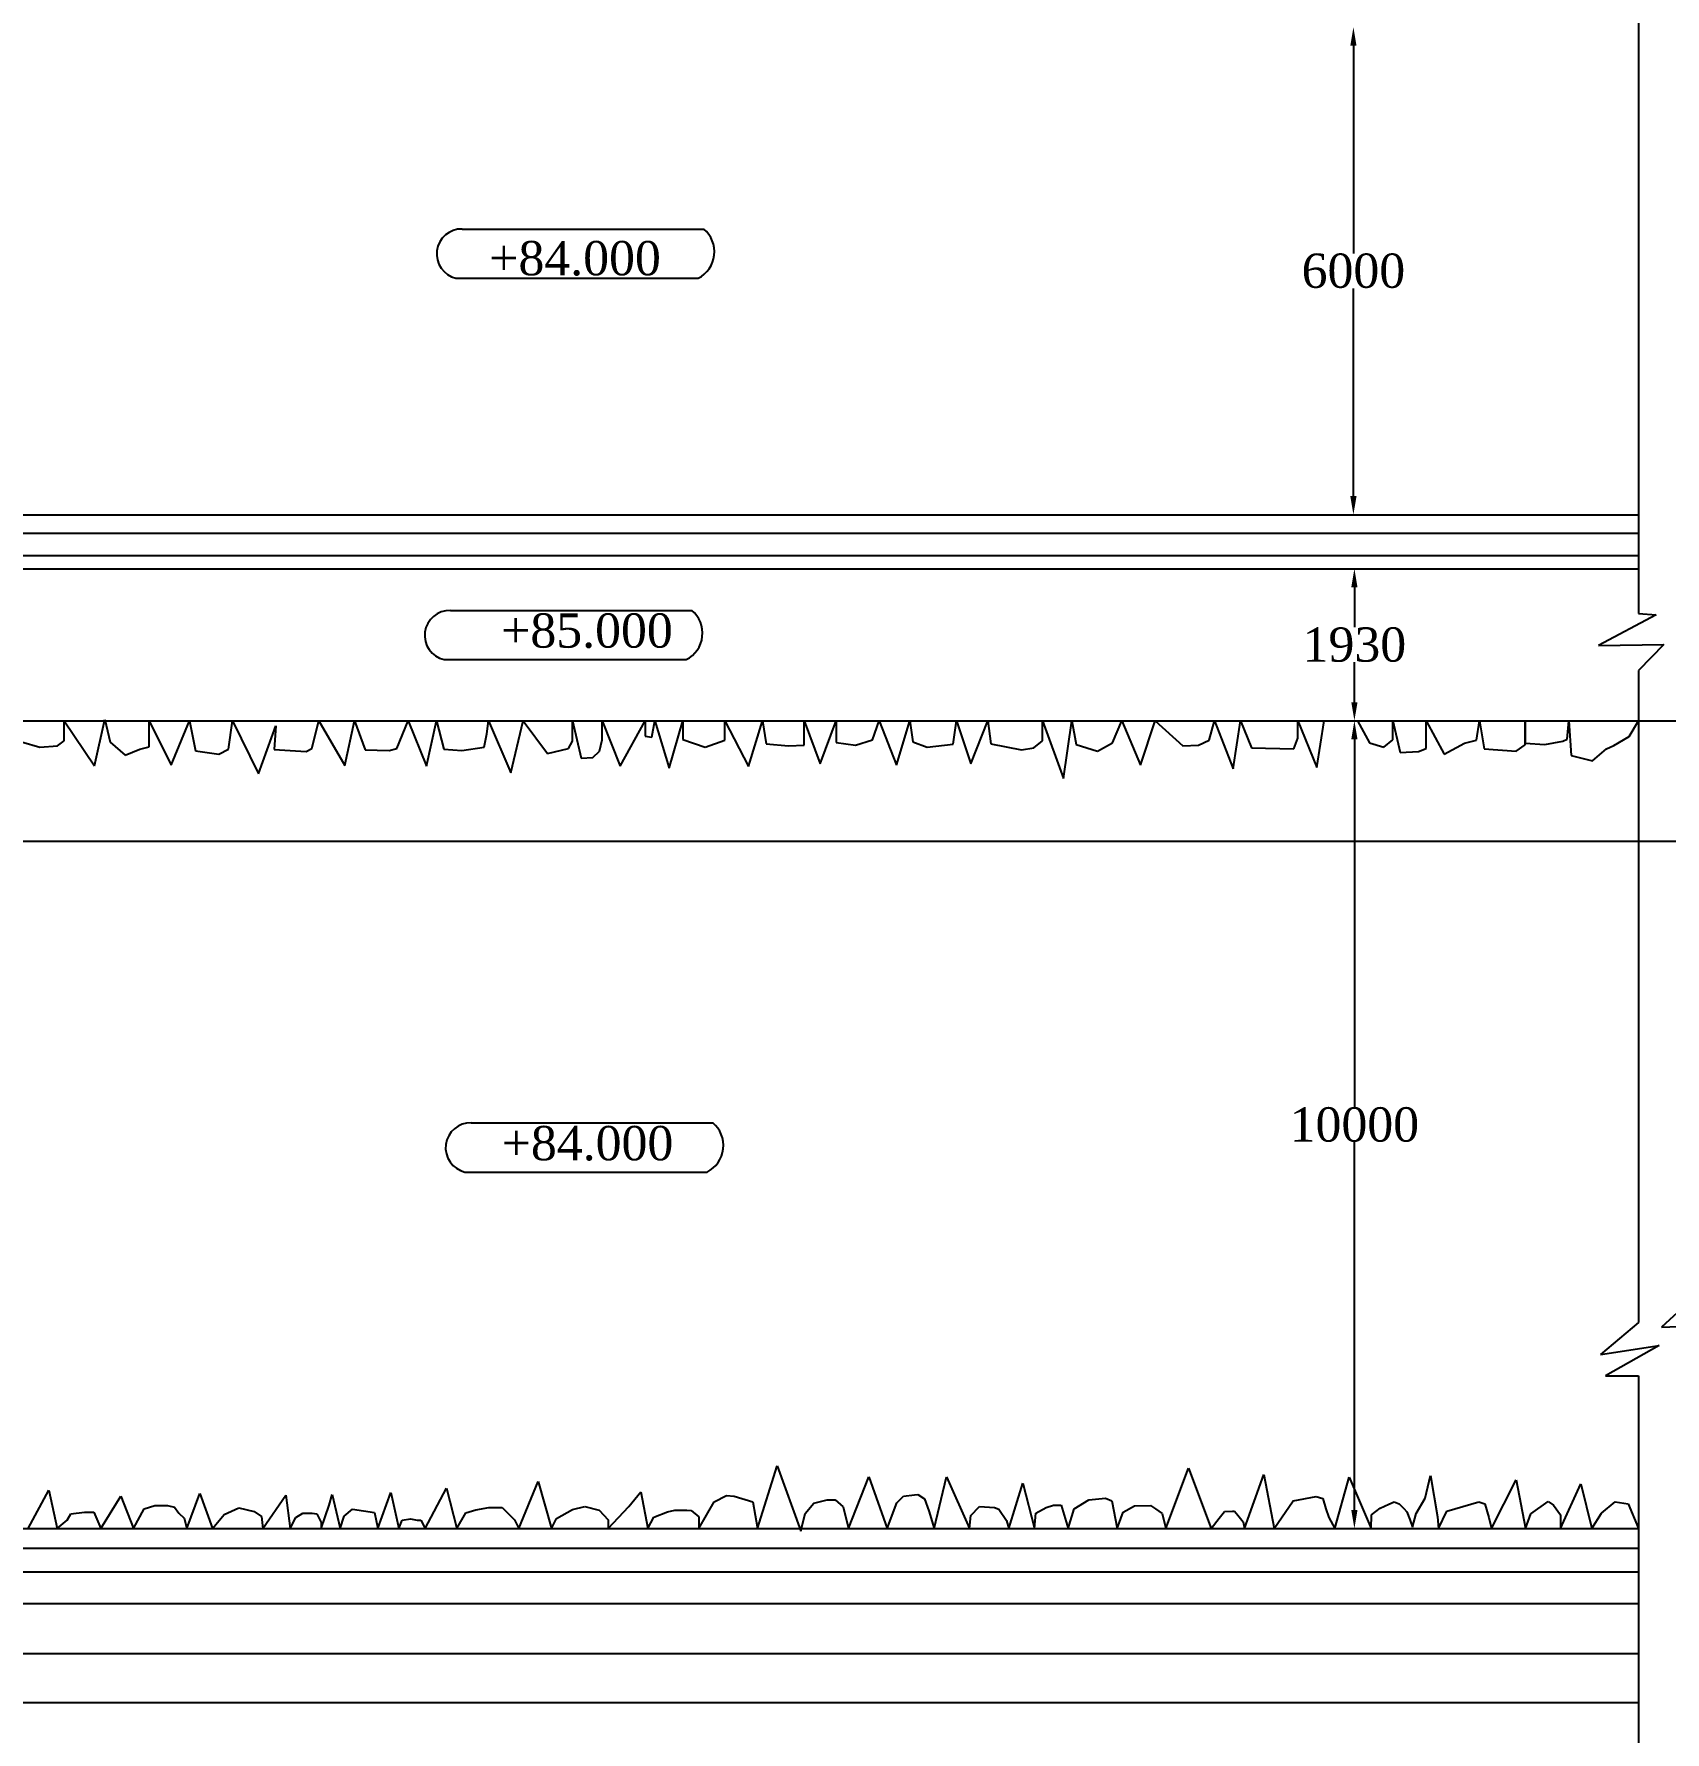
# Model space of a CAD drawing. Header units: millimetres. Extents: x 71701 to 922021, y 11212 to 550189.
# Drawn here: x 276425 to 372996, y 127752 to 228333 of the extents above; entities that cross this region are included whole.
import ezdxf

# ---------------------------------------------------------------- set-up
doc = ezdxf.new("R2010")
doc.units = ezdxf.units.MM
doc.header["$MEASUREMENT"] = 0
doc.header["$PDMODE"] = 66
doc.header["$PDSIZE"] = 170
for name, color, linetype in [('DIM', 5, 'Continuous'), ('DWG. LINE', 1, 'Continuous'), ('HATCH', 2, 'Continuous'), ('TEXT', 7, 'Continuous')]:
    doc.layers.add(name, color=color, linetype=linetype)
doc.styles.get("Standard").update_dxf_attribs({"font": 'TIMES.TTF', "height": 2030})
doc.dimstyles.get("Standard").update_dxf_attribs({"dimtxt": 2030, "dimasz": 1100, "dimexe": 0.18, "dimexo": 0.0625, "dimgap": 0.09, "dimtad": 0, "dimtih": 1, "dimtoh": 1, "dimdec": 1, "dimzin": 0, "dimdsep": 46, "dimtxsty": 'Standard', "dimcen": 0.09, "dimse1": 1, "dimse2": 1, "dimclrd": 5, "dimclre": 5, "dimclrt": 4, "dimadec": 0, "dimazin": 0, "dimtfac": 1, "dimtdec": 1, "dimtofl": 0, "dimtmove": 0, "dimatfit": 3, "dimfxl": 1, "dimtolj": 1, "dimtzin": 0, "dimarcsym": 0})

# ---------------------------------------------------------------- blocks, each defined once
blk = doc.blocks.new('*D2')
at = {"layer": 'Defpoints', "color": 0}
for p in [(266270, 180523), (566270, 180523), (566270, 180523)]:
    blk.add_point(p, dxfattribs=at)
at = {"layer": 'DIM', "color": 5, "lineweight": -2}
for p, q in [((267370, 180523), (456541, 180523)), ((565170, 180523), (465306, 180523))]:
    blk.add_line(p, q, dxfattribs=at)
at = {"layer": 'DIM', "color": 5}
for points in [[(267370, 180706), (267370, 180340), (266270, 180523)], [(565170, 180706), (565170, 180340), (566270, 180523)]]:
    blk.add_solid(points, dxfattribs=at)
at = {"layer": 'DIM', "color": 4, "insert": (460923, 180523), "char_height": 2030, "attachment_point": 5}
blk.add_mtext('\\A1;300000', dxfattribs=at)
blk = doc.blocks.new('*D14')
at = {"layer": 'Defpoints', "color": 0}
for p in [(354546, 228733), (354546, 199859), (354546, 199859)]:
    blk.add_point(p, dxfattribs=at)
at = {"layer": 'DIM', "color": 5, "lineweight": -2}
for p, q in [((354546, 227633), (354546, 215329)), ((354546, 200959), (354546, 213264))]:
    blk.add_line(p, q, dxfattribs=at)
at = {"layer": 'DIM', "color": 5}
for points in [[(354363, 227633), (354730, 227633), (354546, 228733)], [(354363, 200959), (354730, 200959), (354546, 199859)]]:
    blk.add_solid(points, dxfattribs=at)
at = {"layer": 'DIM', "color": 4, "insert": (354546, 214296), "char_height": 2030, "attachment_point": 5}
blk.add_mtext('\\A1;6000', dxfattribs=at)
blk = doc.blocks.new('*D15')
at = {"layer": 'Defpoints', "color": 0}
for p in [(354546, 196656), (354546, 187650), (354604, 187650)]:
    blk.add_point(p, dxfattribs=at)
at = {"layer": 'DIM', "color": 5, "lineweight": -2}
for p, q in [((354604, 195556), (354604, 193188)), ((354604, 188750), (354604, 191117))]:
    blk.add_line(p, q, dxfattribs=at)
at = {"layer": 'DIM', "color": 5}
for points in [[(354421, 195556), (354788, 195556), (354604, 196656)], [(354421, 188750), (354788, 188750), (354604, 187650)]]:
    blk.add_solid(points, dxfattribs=at)
at = {"layer": 'DIM', "color": 4, "insert": (354604, 192153), "char_height": 2030, "attachment_point": 5}
blk.add_mtext('\\A1;1930', dxfattribs=at)
blk = doc.blocks.new('*D16')
at = {"layer": 'Defpoints', "color": 0}
for p in [(354604, 187650), (354604, 139799), (354604, 139799)]:
    blk.add_point(p, dxfattribs=at)
at = {"layer": 'DIM', "color": 5, "lineweight": -2}
for p, q in [((354604, 186550), (354604, 164757)), ((354604, 140899), (354604, 162692))]:
    blk.add_line(p, q, dxfattribs=at)
at = {"layer": 'DIM', "color": 5}
for points in [[(354421, 186550), (354788, 186550), (354604, 187650)], [(354421, 140899), (354788, 140899), (354604, 139799)]]:
    blk.add_solid(points, dxfattribs=at)
at = {"layer": 'DIM', "color": 4, "insert": (354604, 163725), "char_height": 2030, "attachment_point": 5}
blk.add_mtext('\\A1;10000', dxfattribs=at)

msp = doc.modelspace()

# ---------------------------------------------------------------- linework, layer by layer
at = {"layer": 'DWG. LINE'}
for p, q in [((371425.46, 235916.11), (371425.46, 194013.18)), ((266638.19, 199859.02), (371425.46, 199859.02)), ((264294.21, 198771.09), (371425.46, 198771.09)), ((261429.34, 197441.41), (371425.46, 197441.41)), ((259736.46, 196655.68), (371425.46, 196655.68)), ((372469.12, 193934.2), (369053.97, 192117.78)), ((371425.46, 194013.18), (372469.12, 193934.2)), ((369053.97, 192117.78), (372927.64, 192165.17)), ((372927.64, 192165.17), (371425.46, 190633.06)), ((371425.46, 190633.06), (371425.46, 152016.14)), ((111692.34, 187650.07), (566679.46, 187650.07)), ((374186.15, 153026.1), (372789.25, 151740.7)), ((371425.46, 152016.14), (369181.9, 150110.99)), ((372789.25, 151740.7), (376488.5, 151878.42)), ((369181.9, 150110.99), (372651.39, 150638.93)), ((372651.39, 150638.93), (369480.6, 148848.55)), ((369480.6, 148848.55), (371425.46, 148848.55)), ((371425.46, 148848.55), (371425.46, 81829.94)), ((110752.78, 139799.27), (371425.46, 139799.27)), ((110752.78, 138650.9), (371425.46, 138650.9)), ((110752.78, 137241.27), (371425.46, 137241.27)), ((110752.78, 135367.62), (371425.46, 135367.62)), ((110752.78, 132406.04), (371425.46, 132406.04)), ((110752.78, 129504.91), (371425.46, 129504.91))]:
    msp.add_line(p, q, dxfattribs=at)
at = {"layer": 'HATCH'}
for p, q in [((278205.2, 186461.69), (278205.2, 187650.07)), ((278205.2, 187650.07), (280003.79, 184983.48)), ((280003.79, 184983.48), (280612.99, 187722.52)), ((280612.99, 187722.52), (280932.1, 186389.23)), ((283252.86, 186113.88), (283252.86, 187650.07)), ((283252.86, 187650.07), (284557.04, 185017.66)), ((284557.04, 185017.66), (285623.51, 187650.07)), ((285623.51, 187650.07), (285994.46, 185874.74)), ((287941.95, 185967.4), (288173.79, 187650.07)), ((288173.79, 187650.07), (289727.15, 184508.04)), ((289727.15, 184508.04), (290747.26, 187357.26)), ((290747.26, 187357.26), (290654.52, 185944.23)), ((292880.22, 186013.73), (293297.54, 187650.07)), ((293297.54, 187650.07), (294827.71, 184994.5)), ((294827.71, 184994.5), (295407.32, 187650.07)), ((295407.32, 187650.07), (296033.3, 185921.07)), ((297911.23, 186013.73), (298583.58, 187650.07)), ((298583.58, 187650.07), (299657.55, 184972.33)), ((299657.55, 184972.33), (300260.35, 187650.07)), ((300260.35, 187650.07), (300690.97, 185977.57)), ((303236.53, 186885.91), (303340.43, 187650.07)), ((303340.43, 187650.07), (304665.16, 184576.13)), ((304665.16, 184576.13), (305392.46, 187650.07)), ((305392.46, 187650.07), (306821.09, 185718.04)), ((308301.66, 186444.71), (308301.66, 187650.07)), ((308301.66, 187650.07), (308821.16, 185432.56)), ((310067.97, 186522.57), (310067.97, 187650.07)), ((310067.97, 187650.07), (311132.94, 184965.41)), ((311132.94, 184965.41), (312613.52, 187650.07)), ((312613.52, 187650.07), (312613.52, 186730.19)), ((313003.15, 186678.29), (313184.97, 187650.07)), ((313184.97, 187650.07), (314042.15, 184835.65)), ((314042.15, 184835.65), (314847.38, 187650.07)), ((314847.38, 187650.07), (314847.38, 186549.78)), ((317328.28, 186497.88), (317328.28, 187650.07)), ((317328.28, 187650.07), (318730.93, 184940.72)), ((318730.93, 184940.72), (319562.13, 187650.07)), ((319562.13, 187650.07), (319769.94, 186290.26)), ((322029.76, 186212.4), (322029.76, 187650.07)), ((322029.76, 187650.07), (322964.87, 185096.44)), ((322964.87, 185096.44), (323925.94, 187650.07)), ((323925.94, 187650.07), (323925.94, 186368.12)), ((326081.87, 186523.83), (326471.5, 187650.07)), ((326471.5, 187650.07), (327495.84, 185018.68)), ((327495.84, 185018.68), (328275.09, 187650.07)), ((328275.09, 187650.07), (328456.92, 186394.17)), ((330846.62, 186264.4), (331054.42, 187650.07)), ((331054.42, 187650.07), (331885.62, 185096.54)), ((331885.62, 185096.54), (332898.65, 187650.07)), ((332898.65, 187650.07), (333080.48, 186290.36)), ((336145.53, 186472.02), (336145.53, 187650.07)), ((336145.53, 187650.07), (337376.74, 184240.68)), ((337376.74, 184240.68), (337870.26, 187650.07)), ((337870.26, 187650.07), (338130.01, 186239.03)), ((340285.94, 186342.84), (340831.42, 187650.07)), ((340831.42, 187650.07), (341948.35, 185019.26)), ((341948.35, 185019.26), (342805.52, 187650.07)), ((342805.52, 187650.07), (344441.95, 186161.17)), ((346000.45, 186498.56), (346312.16, 187650.07)), ((346312.16, 187650.07), (347429.08, 184811.64)), ((347429.08, 184811.64), (347870.66, 187650.07)), ((347870.66, 187650.07), (348507.41, 186057.7)), ((351260.77, 186628.66), (351260.77, 187650.07)), ((351260.77, 187650.07), (352377.69, 184889.83)), ((352377.69, 184889.83), (352819.27, 187650.07)), ((354793.37, 187650.07), (355494.7, 186343.18)), ((356871.38, 186524.85), (356871.38, 187650.07)), ((356871.38, 187650.07), (357312.95, 185772.22)), ((358845.48, 186005.8), (358845.48, 187650.07)), ((358845.48, 187650.07), (359910.46, 185668.41)), ((361832.61, 186498.9), (362014.44, 187650.07)), ((362014.44, 187650.07), (362292.83, 185984.21)), ((364708.51, 186217.78), (364708.51, 187650.07)), ((364708.51, 187650.07), (364708.51, 186321.59)), ((367202.12, 186555.17), (367306.02, 187650.07)), ((367306.02, 187650.07), (367435.89, 185594.92)), ((370864.6, 186710.88), (371425.46, 187650.07)), ((275695.87, 186403.72), (276769.22, 186084.89)), ((276769.22, 186084.89), (277813.57, 186171.85)), ((277813.57, 186171.85), (278205.2, 186461.69)), ((280932.1, 186389.23), (281831.39, 185606.65)), ((282701.68, 185968.95), (283252.86, 186113.88)), ((301755.95, 185899.71), (303080.68, 186081.38)), ((303080.68, 186081.38), (303236.53, 186885.91)), ((308067.89, 186003.52), (308301.66, 186444.71)), ((309912.12, 185847.8), (310067.97, 186522.57)), ((312613.52, 186730.19), (313003.15, 186678.29)), ((314847.38, 186549.78), (316159.4, 186082.64)), ((316159.4, 186082.64), (317328.28, 186497.88)), ((319769.94, 186290.26), (321094.66, 186160.5)), ((321094.66, 186160.5), (322029.76, 186212.4)), ((323925.94, 186368.12), (325068.85, 186212.4)), ((325068.85, 186212.4), (326081.87, 186523.83)), ((328456.92, 186394.17), (329314.09, 186082.74)), ((329314.09, 186082.74), (330846.62, 186264.4)), ((333080.48, 186290.36), (334898.73, 185927.02)), ((335626.03, 186056.78), (336145.53, 186472.02)), ((338130.01, 186239.03), (339402.79, 185849.74)), ((339402.79, 185849.74), (340285.94, 186342.84)), ((344441.95, 186161.17), (345377.06, 186213.08)), ((345377.06, 186213.08), (346000.45, 186498.56)), ((351026.99, 185979.84), (351260.77, 186628.66)), ((355494.7, 186343.18), (356351.88, 186083.66)), ((356351.88, 186083.66), (356871.38, 186524.85)), ((359910.46, 185668.41), (361131.29, 186317.23)), ((361131.29, 186317.23), (361832.61, 186498.9)), ((364189.01, 185854.45), (364708.51, 186217.78)), ((364708.51, 186321.59), (365877.39, 186243.74)), ((365877.39, 186243.74), (366942.37, 186451.36)), ((366942.37, 186451.36), (367202.12, 186555.17)), ((369539.87, 185984.21), (369955.48, 186191.83)), ((369955.48, 186191.83), (370864.6, 186710.88)), ((281831.39, 185606.65), (282701.68, 185968.95)), ((285994.46, 185874.74), (287362.34, 185666.26)), ((287362.34, 185666.26), (287941.95, 185967.4)), ((290654.52, 185944.23), (292532.46, 185828.41)), ((292532.46, 185828.41), (292880.22, 186013.73)), ((296033.3, 185921.07), (297447.54, 185897.9)), ((297447.54, 185897.9), (297911.23, 186013.73)), ((300690.97, 185977.57), (301755.95, 185899.71)), ((306821.09, 185718.04), (308067.89, 186003.52)), ((308821.16, 185432.56), (309522.49, 185484.47)), ((309522.49, 185484.47), (309912.12, 185847.8)), ((334898.73, 185927.02), (335626.03, 186056.78)), ((348507.41, 186057.7), (351026.99, 185979.84)), ((357312.95, 185772.22), (358403.91, 185824.13)), ((358403.91, 185824.13), (358845.48, 186005.8)), ((362292.83, 185984.21), (364189.01, 185854.45)), ((367435.89, 185594.92), (368708.67, 185283.49)), ((368708.67, 185283.49), (369539.87, 185984.21)), ((319253.98, 139799.27), (320433.4, 143524.79)), ((320433.4, 143524.79), (321829.14, 139658.13)), ((324641.71, 139799.27), (325856.58, 142872.85)), ((325856.58, 142872.85), (326936.46, 139799.27)), ((329719.01, 139799.27), (330461.04, 142860.53)), ((330461.04, 142860.53), (331808.82, 139799.27)), ((343436.37, 139799.27), (344784.15, 143391.08)), ((344784.15, 143391.08), (346123.02, 139799.27)), ((348091.68, 139799.27), (349242.59, 143013.1)), ((349242.59, 143013.1), (349848.34, 139799.27)), ((353445.18, 139799.27), (354293.21, 142847.66)), ((354293.21, 142847.66), (355595.56, 139799.27)), ((358790.86, 141606.96), (359108.87, 142953.57)), ((359108.87, 142953.57), (359517.75, 140502.43)), ((276080.27, 139799.27), (277297.14, 142068.99)), ((277297.14, 142068.99), (277798.2, 139799.27)), ((285465.58, 139799.27), (286252.97, 141883.21)), ((286252.97, 141883.21), (286997.4, 139799.27)), ((296787.32, 139799.27), (297560.39, 141941.06)), ((297560.39, 141941.06), (298018.5, 139799.27)), ((299593.27, 139799.27), (300845.6, 142200.8)), ((300845.6, 142200.8), (301461.19, 139799.27)), ((305126.1, 139799.27), (306271.38, 142601.3)), ((306271.38, 142601.3), (307058.77, 139799.27)), ((311649.28, 141115.4), (312350.77, 141987.93)), ((312350.77, 141987.93), (312765.93, 139799.27)), ((328568.1, 141801.39), (328764.96, 141831.65)), ((328764.96, 141831.65), (329143.55, 141574.43)), ((334145.46, 139799.27), (334978.36, 142496.94)), ((334978.36, 142496.94), (335659.82, 139799.27)), ((362721.43, 139799.27), (364190.36, 142681.79)), ((364190.36, 142681.79), (364735.53, 139799.27)), ((366810.2, 139799.27), (368013.99, 142455.14)), ((368013.99, 142455.14), (368665.16, 139799.27)), ((280375.08, 139799.27), (281563.32, 141725.71)), ((281563.32, 141725.71), (282307.75, 139799.27)), ((282307.75, 139799.27), (282945.96, 140982.08)), ((282945.96, 140982.08), (283590.18, 141168.02)), ((283590.18, 141168.02), (284334.62, 141168.02)), ((284334.62, 141168.02), (284735.46, 141067.9)), ((284735.46, 141067.9), (284993.15, 140710.3)), ((287692.03, 140639.51), (288550.99, 141025.71)), ((288550.99, 141025.71), (289452.9, 140811.15)), ((289968.28, 139799.27), (291328.3, 141783.8)), ((291328.3, 141783.8), (291585.99, 139799.27)), ((293432.76, 139799.27), (293905.19, 141197.35)), ((293905.19, 141197.35), (294076.98, 141812.41)), ((294076.98, 141812.41), (294549.41, 139799.27)), ((294797.39, 140539.3), (295284.14, 140954.11)), ((295284.14, 140954.11), (296586.9, 140753.86)), ((301990.89, 140727.52), (302577.85, 140913.47)), ((302577.85, 140913.47), (303365.23, 141042.2)), ((303365.23, 141042.2), (304152.61, 141042.2)), ((304152.61, 141042.2), (304868.41, 140327.02)), ((307359.4, 140398.54), (308318.58, 140927.77)), ((308318.58, 140927.77), (309034.38, 141113.72)), ((309034.38, 141113.72), (309893.34, 140884.86)), ((309893.34, 140884.86), (310423.04, 140312.71)), ((310423.04, 139799.27), (311649.28, 141115.4)), ((313925.53, 140800.72), (314369.33, 140900.85)), ((314369.33, 140900.85), (315070.82, 140900.85)), ((315070.82, 140900.85), (315328.51, 140872.24)), ((315328.51, 140872.24), (315786.62, 140500.35)), ((315786.62, 139799.27), (316688.53, 141387.17)), ((316688.53, 141387.17), (317432.96, 141759.07)), ((317432.96, 141759.07), (317891.08, 141730.46)), ((317891.08, 141730.46), (318993.41, 141387.17)), ((318993.41, 141387.17), (319253.98, 139799.27)), ((322082.91, 140704.03), (322590.45, 141306.21)), ((322590.45, 141306.21), (323383.48, 141496.38)), ((323383.48, 141496.38), (323859.3, 141496.38)), ((323859.3, 141496.38), (324335.12, 141084.36)), ((324335.12, 141084.36), (324641.71, 139799.27)), ((326936.46, 139799.27), (327508.05, 141332.35)), ((327508.05, 141332.35), (327901.78, 141725.74)), ((327901.78, 141725.74), (328568.1, 141801.39)), ((329143.55, 141574.43), (329416.14, 140848.17)), ((329416.14, 140848.17), (329719.01, 139799.27)), ((331899.68, 140575.82), (332399.42, 141105.39)), ((332399.42, 141105.39), (333292.89, 141044.87)), ((333292.89, 141044.87), (333554.86, 140953.63)), ((333554.86, 140953.63), (334009.17, 140272.76)), ((335735.54, 140711.54), (336356.42, 141059.54)), ((336356.42, 141059.54), (336780.44, 141195.72)), ((336780.44, 141195.72), (337234.75, 141195.72)), ((337234.75, 141195.72), (337658.77, 139799.27)), ((337658.77, 139799.27), (338014.98, 140970.2)), ((338014.98, 140970.2), (338878.16, 141499.77)), ((338878.16, 141499.77), (339862.49, 141605.68)), ((339862.49, 141605.68), (340241.08, 141454.38)), ((340241.08, 141454.38), (340559.1, 139799.27)), ((340922.54, 140773.51), (341588.86, 141151.77)), ((341588.86, 141151.77), (342527.76, 141166.9)), ((342527.76, 141166.9), (342830.63, 140970.2)), ((342830.63, 140970.2), (343224.36, 140697.85)), ((346592.47, 140410.66), (346910.48, 140819.18)), ((346910.48, 140819.18), (347379.93, 140834.31)), ((347379.93, 140834.31), (347501.08, 140834.31)), ((347501.08, 140834.31), (347697.95, 140592.22)), ((349848.34, 139799.27), (350976.77, 141455.65)), ((350976.77, 141455.65), (352339.69, 141697.74)), ((352339.69, 141697.74), (352733.43, 141591.83)), ((352733.43, 141591.83), (352915.15, 140971.48)), ((352915.15, 140971.48), (353081.73, 140457.04)), ((355610.71, 140608.34), (356125.59, 141016.87)), ((356125.59, 141016.87), (356640.47, 141258.95)), ((356640.47, 141258.95), (356958.48, 141395.13)), ((356958.48, 141395.13), (357261.36, 141274.09)), ((357261.36, 141274.09), (357533.94, 140986.61)), ((357533.94, 140986.61), (357715.66, 140805.04)), ((358260.83, 140699.13), (358790.86, 141606.96)), ((359593.47, 139799.27), (360086.45, 140835.87)), ((360086.45, 140835.87), (361964.25, 141380.56)), ((361964.25, 141380.56), (362327.7, 141259.52)), ((362327.7, 141259.52), (362554.85, 140457.6)), ((365053.54, 140669.43), (366068.16, 141410.82)), ((366068.16, 141410.82), (366401.32, 141199)), ((366401.32, 141199), (366810.2, 140608.91)), ((369225.47, 140715.13), (370043.23, 141396)), ((370043.23, 141396), (370815.55, 141274.96)), ((370815.55, 141274.96), (371425.46, 139799.27)), ((277798.2, 139799.27), (278399.47, 140309.64)), ((278399.47, 140309.64), (278599.89, 140667.23)), ((278599.89, 140667.23), (279415.91, 140781.66)), ((279415.91, 140781.66), (279974.24, 140781.66)), ((279974.24, 140781.66), (280375.08, 139799.27)), ((284993.15, 140710.3), (285308.11, 140424.23)), ((285308.11, 140424.23), (285465.58, 139799.27)), ((286997.4, 139799.27), (287692.03, 140639.51)), ((289452.9, 140811.15), (289896.7, 140525.08)), ((289896.7, 140525.08), (289968.28, 139799.27)), ((291585.99, 139799.27), (291929.58, 140453.56)), ((291929.58, 140453.56), (292344.74, 140711.03)), ((292344.74, 140711.03), (292903.07, 140711.03)), ((292903.07, 140711.03), (293175.07, 140682.42)), ((293175.07, 140682.42), (293432.76, 140167.49)), ((293432.76, 140167.49), (293432.76, 139799.27)), ((294549.41, 139799.27), (294797.39, 140539.3)), ((296586.9, 140753.86), (296787.32, 139799.27)), ((298018.5, 139799.27), (298233.24, 140296.14)), ((298233.24, 140296.14), (298719.99, 140381.96)), ((298719.99, 140381.96), (299120.84, 140296.14)), ((299120.84, 140296.14), (299335.58, 140296.14)), ((299335.58, 140296.14), (299593.27, 139799.27)), ((301461.19, 139799.27), (301990.89, 140727.52)), ((304868.41, 140327.02), (305126.1, 139799.27)), ((307058.77, 139799.27), (307359.4, 140398.54)), ((310423.04, 140312.71), (310423.04, 139799.27)), ((312765.93, 139799.27), (313123.83, 140471.74)), ((313123.83, 140471.74), (313925.53, 140800.72)), ((315786.62, 140500.35), (315786.62, 139799.27)), ((321829.14, 139658.13), (322082.91, 140704.03)), ((331808.82, 139799.27), (331899.68, 140575.82)), ((334009.17, 140272.76), (334145.46, 139799.27)), ((335659.82, 139799.27), (335735.54, 140711.54)), ((340559.1, 139799.27), (340922.54, 140773.51)), ((343224.36, 140697.85), (343436.37, 139799.27)), ((346123.02, 139799.27), (346592.47, 140410.66)), ((347697.95, 140592.22), (348020.37, 140195.73)), ((348020.37, 140195.73), (348091.68, 139799.27)), ((353081.73, 140457.04), (353445.18, 139799.27)), ((355595.56, 139799.27), (355610.71, 140608.34)), ((357715.66, 140805.04), (357882.24, 140335.99)), ((357882.24, 140335.99), (358043.73, 139881.28)), ((358043.73, 139881.28), (358260.83, 140699.13)), ((359517.75, 140502.43), (359593.47, 139799.27)), ((362554.85, 140457.6), (362721.43, 139799.27)), ((364735.53, 139799.27), (365053.54, 140669.43)), ((366810.2, 140608.91), (366810.2, 139799.27)), ((368665.16, 139799.27), (369225.47, 140715.13))]:
    msp.add_line(p, q, dxfattribs=at)
at = {"layer": 'TEXT'}
for p, q in [((301786.64, 216779.71), (316085.47, 216779.71)), ((301411.45, 213864.1), (315751.96, 213864.1)), ((301080.64, 194187.07), (315379.47, 194187.07)), ((300705.45, 191271.46), (315045.96, 191271.46)), ((302315.81, 163838.47), (316614.63, 163838.47)), ((301940.62, 160922.87), (316281.13, 160922.87))]:
    msp.add_line(p, q, dxfattribs=at)
for centre, radius, start, end in [((301744.85, 215303.14), 1477.16, 88.3788612, 256.9558132), ((314954.01, 215432.25), 1759.5, 296.9694084, 49.9797837), ((301038.85, 192710.5), 1477.16, 88.3788612, 256.9558132), ((314248.01, 192839.61), 1759.5, 296.9694084, 49.9797837), ((302274.02, 162361.91), 1477.16, 88.3788612, 256.9558132), ((315483.17, 162491.02), 1759.5, 296.9694084, 49.9797837)]:
    msp.add_arc(centre, radius, start, end, dxfattribs=at)

# ---------------------------------------------------------------- texts
for s, p in [('+84.000', (303380.39, 214037.93)), ('+85.000', (304086.89, 191982.17)), ('+84.000', (304119.14, 161618.87))]:
    msp.add_text(s, height=2030, dxfattribs=at).set_placement(p)

# ---------------------------------------------------------------- dimensions: what is measured, and where the dimension line sits
at = {"layer": 'DIM'}
for p1, p2, distance, text, picture, middle in [((354546.47, 228733.48), (354546.47, 199859.02), 0, '6000', '*D14', (354546.47, 214296.25)), ((354546.47, 196655.68), (354546.47, 187650.07), 57.92, '1930', '*D15', (354604.38, 192152.88)), ((354604.38, 187650.07), (354604.38, 139799.27), 0, '10000', '*D16', (354604.38, 163724.67))]:
    dim = msp.add_aligned_dim(p1=p1, p2=p2, distance=distance, text=text, dimstyle='Standard', dxfattribs=at)
    dim.commit()
    dim.dimension.update_dxf_attribs({"geometry": picture, "text_midpoint": middle})
dim = msp.add_linear_dim(base=(566270.31, 180522.93), p1=(266270.31, 180522.93), p2=(566270.31, 180522.93), angle=0, text='300000', dimstyle='Standard', dxfattribs=at)
dim.commit()
dim.dimension.update_dxf_attribs({"geometry": '*D2', "text_midpoint": (460923.49, 180522.93), "dimtype": 161})

doc.saveas('drawing.dxf')
